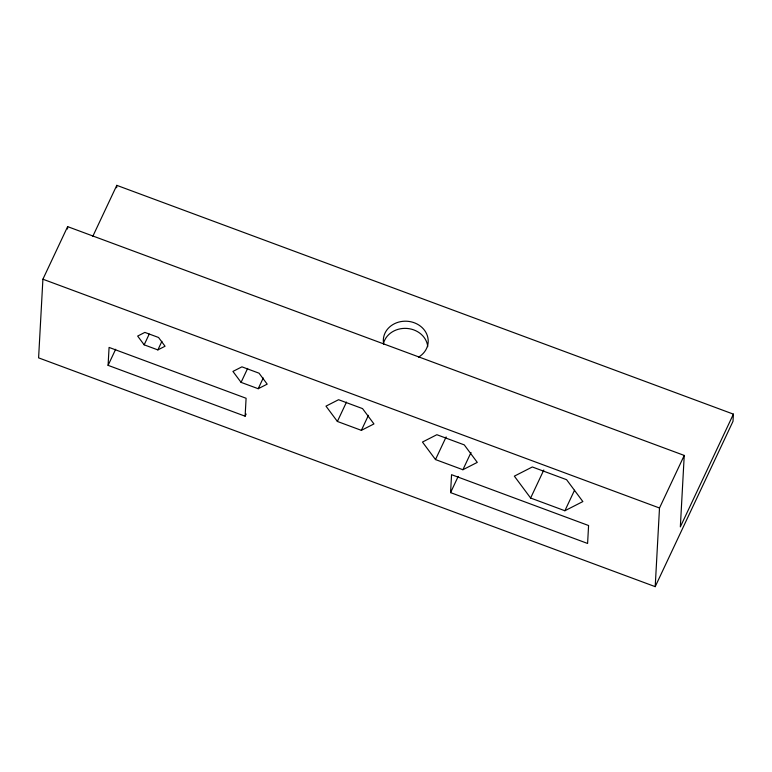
<?xml version="1.0" encoding="UTF-8"?>
<svg xmlns="http://www.w3.org/2000/svg" width="772" height="772" viewBox="0 0 772 772"><rect width="100%" height="100%" fill="white"/><g stroke="black" fill="none" stroke-linecap="round" stroke-linejoin="round"><path stroke-width="1.16" d="M733.4 414.139L680.335 526.9L684.243 455.432L67.637 226.63L42.904 279.213L38.6 357.861L655.206 586.652L733.004 421.309L733.4 414.139L116.794 185.348L92.814 236.309M67.511 229.014L67.637 226.63M116.669 187.741L116.794 185.348M108.09 365.349L109.074 347.419L246.094 398.265L245.12 416.195L108.09 365.349L115.665 349.253M450.578 492.613L451.552 474.683L588.582 525.529L587.598 543.459L450.578 492.613L458.172 476.469M655.206 586.652L659.5 508.005L684.243 455.432M144.161 344.823L137.657 336.071L144.846 332.404L158.549 337.48L165.054 346.242L157.864 349.909L144.161 344.823L149.218 334.093M157.864 349.909L161.908 341.32M241.076 382.362L232.932 371.428L241.925 366.835L259.054 373.194L267.189 384.138L258.205 388.721L241.076 382.362L247.638 368.418M245.12 416.195L246.123 414.043M258.205 388.721L263.252 377.99M337.383 421.454L325.987 406.14L338.57 399.713L362.55 408.61L373.947 423.934L361.364 430.351L337.383 421.454L346.503 402.087M361.364 430.351L368.447 415.288M435.495 459.562L422.467 442.057L436.855 434.713L464.262 444.884L477.279 462.389L462.901 469.733L435.495 459.562L446.148 436.923M462.901 469.733L471.017 452.479M530.625 498.036L514.345 476.15L532.323 466.973L566.58 479.692L582.86 501.568L564.882 510.746L530.625 498.036L543.816 469.994M564.882 510.746L574.522 490.259M42.904 279.213L659.5 508.005M383.53 343.222A22.456 19.638 3.1 0 1 407.037 328.438A22.456 19.638 3.1 0 1 427.736 346.667M383.713 344.215A22.456 19.638 3.1 0 1 398.555 322.136A22.456 19.638 3.1 0 1 425.806 332.25A22.456 19.638 3.1 0 1 418.549 357.137"/></g></svg>
